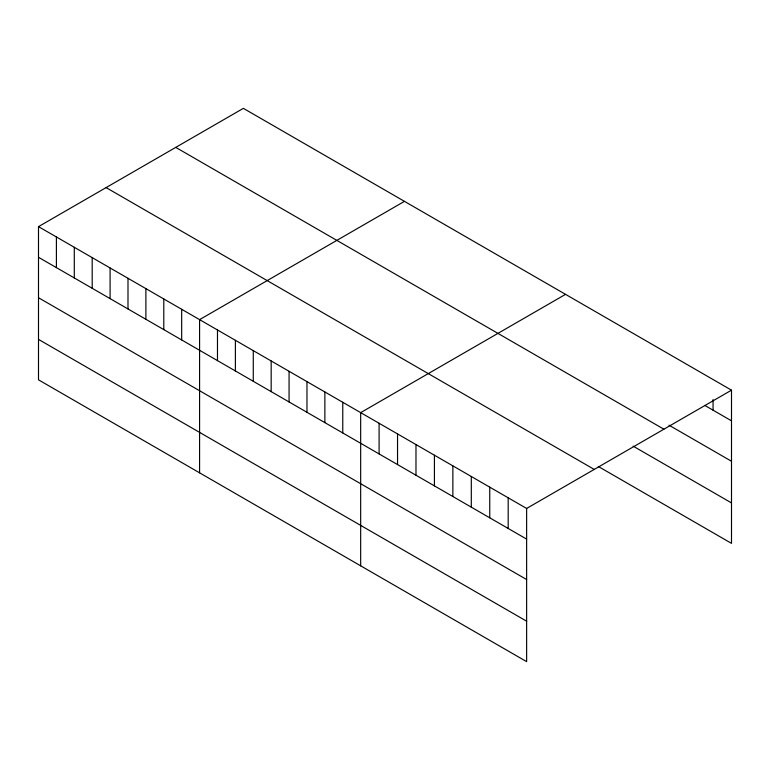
<?xml version="1.0" encoding="UTF-8"?>
<svg xmlns="http://www.w3.org/2000/svg" width="770" height="770" viewBox="0 0 770 770"><rect width="100%" height="100%" fill="white"/><g stroke="black" fill="none" stroke-linecap="round" stroke-linejoin="round"><path stroke-width="1.16" d="M38.5 226.63L526.632 508.45L526.632 661.651L38.5 379.831L38.5 226.63L243.368 108.349L731.5 390.169L731.5 543.37L598.319 466.476M404.452 201.355L199.584 319.637L199.584 472.828M565.536 294.352L360.668 412.633L360.668 565.835M526.632 508.45L731.5 390.169M704.868 405.444L731.5 420.824M669.005 425.184L731.5 461.259M175.762 147.388L663.894 429.198M633.152 446.148L731.5 502.925M106.106 187.601L594.238 469.421M38.5 257.286L526.632 539.106M38.5 297.73L526.632 579.541M38.5 339.387L526.632 621.207M713.059 399.563L713.059 410.179M508.19 497.805L508.19 528.461M489.749 487.16L489.749 517.815M471.307 476.514L471.307 507.17M452.866 465.869L452.866 496.515M434.424 455.214L434.424 485.87M415.983 444.569L415.983 475.225M397.541 433.924L397.541 464.579M379.1 423.279L379.1 453.934M342.766 402.296L342.766 432.952M324.873 391.969L324.873 422.624M306.97 381.631L306.97 412.287M289.068 371.304L289.068 401.95M271.175 360.966L271.175 391.622M253.272 350.629L253.272 381.285M235.379 340.302L235.379 370.957M217.477 329.964L217.477 360.62M181.681 309.299L181.681 339.955M163.789 298.962L163.789 329.618M145.886 288.635L145.886 319.29M127.993 278.297L127.993 308.953M110.091 267.97L110.091 298.625M92.198 257.632L92.198 288.288M74.295 247.295L74.295 277.951M56.403 236.968L56.403 267.623"/></g></svg>
